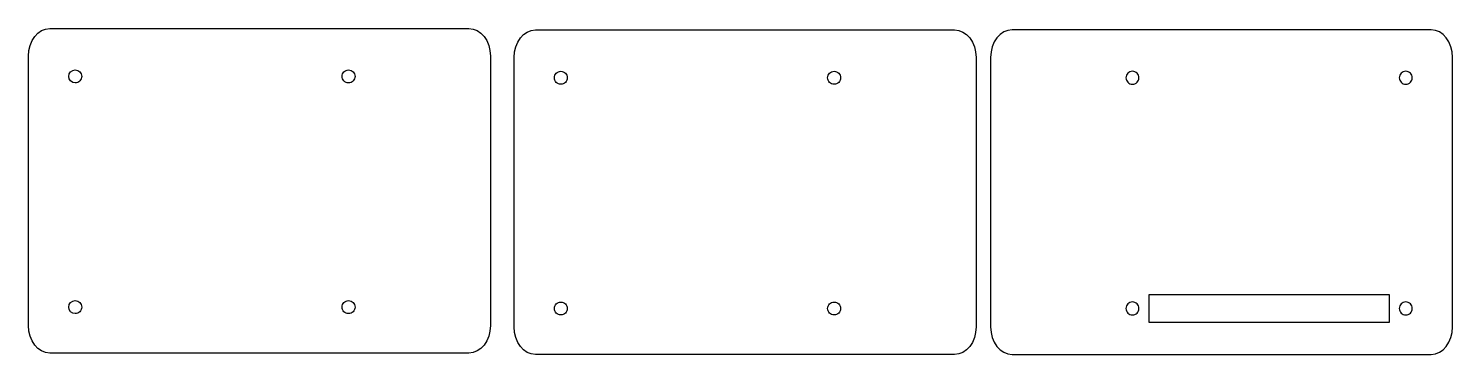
# Model space of a CAD drawing. Extents: x -109 to 193, y -6 to 63.
import ezdxf

# ---------------------------------------------------------------- set-up
doc = ezdxf.new("R2010")
doc.units = 0
doc.layers.add('Layer_1', color=7, linetype='CONTINUOUS')

msp = doc.modelspace()

# ---------------------------------------------------------------- linework, layer by layer
at = {"layer": 'Layer_1', "color": 7}
for points in [[(-104.92696, 62.97635), (-16.000307, 62.97635)], [(-1.866888, 62.68021), (87.059767, 62.68021)], [(188.18081, 62.69061), (99.254152, 62.69061)], [(-109.48004, -0.10344), (-109.48004, 57.10035)], [(-11.447227, 57.10035), (-11.447227, -0.10344)], [(-6.419968, -0.39959), (-6.419968, 56.80421)], [(91.612846, 56.80421), (91.612846, -0.39959)], [(94.701073, 56.81462), (94.701073, -0.38918)], [(192.73389, -0.38918), (192.73389, 56.81462)], [(-16.000307, -5.97944), (-104.92696, -5.97944)], [(87.059767, -6.27558), (-1.866888, -6.27558)], [(99.254152, -6.26517), (188.18081, -6.26517)]]:
    msp.add_lwpolyline(points, dxfattribs=at)
for points in [[(-104.92696, 62.97635)], [(-1.866888, 62.68021)], [(188.18081, 62.69061)], [(-98.185074, 52.79614)], [(-40.18507, 52.79614)], [(4.875001, 52.5)], [(62.875, 52.5)], [(123.43887, 52.51042)], [(181.43893, 52.51042)], [(128.35548, 6.48877), (179.30318, 6.48877), (179.30318, 0.51123), (128.35548, 0.51123)], [(-98.185074, 3.79614)], [(-40.18507, 3.79614)], [(4.875001, 3.5)], [(62.875, 3.5)], [(123.43887, 3.51041)], [(181.43893, 3.51041)]]:
    msp.add_lwpolyline(points, close=True, dxfattribs=at)
for points in [[(-109.48004, 57.10035), (-109.48004, 60.35565), (-107.44937, 62.97635), (-104.92696, 62.97635)], [(-16.000307, 62.97635), (-13.477901, 62.97635), (-11.447227, 60.35565), (-11.447227, 57.10035)], [(-6.419968, 56.80421), (-6.419968, 60.05951), (-4.389294, 62.68021), (-1.866888, 62.68021)], [(87.059767, 62.68021), (89.582173, 62.68021), (91.612846, 60.05951), (91.612846, 56.80421)], [(99.254152, 62.69061), (96.731746, 62.69061), (94.701073, 60.06992), (94.701073, 56.81462)], [(192.73389, 56.81462), (192.73389, 60.06992), (190.70321, 62.69061), (188.18081, 62.69061)], [(-100.93507, 52.79614), (-100.93507, 53.55553), (-100.319464, 54.171138), (-99.560074, 54.17114)], [(-99.560074, 51.42114), (-100.319464, 51.421142), (-100.93507, 52.03675), (-100.93507, 52.79614)], [(-99.560074, 54.17114), (-99.195401, 54.17114), (-98.845665, 54.026274), (-98.587802, 53.768412)], [(-98.587802, 51.823868), (-98.845665, 51.566006), (-99.195401, 51.42114), (-99.560074, 51.42114)], [(-98.587802, 53.768412), (-98.32994, 53.510549), (-98.185074, 53.160813), (-98.185074, 52.79614)], [(-98.185074, 52.79614), (-98.185074, 52.431467), (-98.32994, 52.081731), (-98.587802, 51.823868)], [(-42.93507, 52.79614), (-42.93507, 53.160813), (-42.790204, 53.510549), (-42.532342, 53.768412)], [(-42.532342, 51.823868), (-42.790204, 52.081731), (-42.93507, 52.431467), (-42.93507, 52.79614)], [(-42.532342, 53.768412), (-42.274479, 54.026274), (-41.924743, 54.17114), (-41.56007, 54.17114)], [(-41.56007, 51.42114), (-41.924743, 51.42114), (-42.274479, 51.566006), (-42.532342, 51.823868)], [(-41.56007, 54.17114), (-41.195397, 54.17114), (-40.845661, 54.026274), (-40.587798, 53.768412)], [(-40.587798, 51.823868), (-40.845661, 51.566006), (-41.195397, 51.42114), (-41.56007, 51.42114)], [(-40.587798, 53.768412), (-40.329936, 53.510549), (-40.18507, 53.160813), (-40.18507, 52.79614)], [(-40.18507, 52.79614), (-40.18507, 52.431467), (-40.329936, 52.081731), (-40.587798, 51.823868)], [(2.125001, 52.5), (2.125001, 52.864673), (2.269866, 53.214409), (2.527729, 53.472272)], [(2.527729, 51.527728), (2.269866, 51.785591), (2.125001, 52.135327), (2.125001, 52.5)], [(2.527729, 53.472272), (2.785591, 53.730134), (3.135328, 53.875), (3.500001, 53.875)], [(3.500001, 51.125), (3.135328, 51.125), (2.785591, 51.269866), (2.527729, 51.527728)], [(3.500001, 53.875), (3.864673, 53.875), (4.21441, 53.730134), (4.472272, 53.472272)], [(4.472272, 51.527728), (4.21441, 51.269866), (3.864673, 51.125), (3.500001, 51.125)], [(4.472272, 53.472272), (4.730135, 53.214409), (4.875001, 52.864673), (4.875001, 52.5)], [(4.875001, 52.5), (4.875001, 52.135327), (4.730135, 51.785591), (4.472272, 51.527728)], [(60.125, 52.5), (60.125, 52.864673), (60.269866, 53.214409), (60.527728, 53.472272)], [(60.527728, 51.527728), (60.269866, 51.785591), (60.125, 52.135327), (60.125, 52.5)], [(60.527728, 53.472272), (60.785591, 53.730134), (61.135327, 53.875), (61.5, 53.875)], [(61.5, 51.125), (61.135327, 51.125), (60.785591, 51.269866), (60.527728, 51.527728)], [(61.5, 53.875), (61.864673, 53.875), (62.214409, 53.730134), (62.472272, 53.472272)], [(62.472272, 51.527728), (62.214409, 51.269866), (61.864673, 51.125), (61.5, 51.125)], [(62.472272, 53.472272), (62.730134, 53.214409), (62.875, 52.864673), (62.875, 52.5)], [(62.875, 52.5), (62.875, 52.135327), (62.730134, 51.785591), (62.472272, 51.527728)], [(123.841598, 53.482692), (123.583736, 53.224829), (123.43887, 52.875093), (123.43887, 52.51042)], [(123.43887, 52.51042), (123.43887, 52.145747), (123.583736, 51.796011), (123.841598, 51.538148)], [(124.81387, 53.88542), (124.449197, 53.88542), (124.099461, 53.740554), (123.841598, 53.482692)], [(123.841598, 51.538148), (124.099461, 51.280286), (124.449197, 51.13542), (124.81387, 51.13542)], [(125.786142, 53.482692), (125.528279, 53.740554), (125.178543, 53.88542), (124.81387, 53.88542)], [(124.81387, 51.13542), (125.178543, 51.13542), (125.528279, 51.280286), (125.786142, 51.538148)], [(126.18887, 52.51042), (126.18887, 52.875093), (126.044004, 53.224829), (125.786142, 53.482692)], [(125.786142, 51.538148), (126.044004, 51.796011), (126.18887, 52.145747), (126.18887, 52.51042)], [(181.841658, 53.482692), (181.583796, 53.224829), (181.43893, 52.875093), (181.43893, 52.51042)], [(181.43893, 52.51042), (181.43893, 52.145747), (181.583796, 51.796011), (181.841658, 51.538148)], [(182.81393, 53.88542), (182.449257, 53.88542), (182.099521, 53.740554), (181.841658, 53.482692)], [(181.841658, 51.538148), (182.099521, 51.280286), (182.449257, 51.13542), (182.81393, 51.13542)], [(183.786202, 53.482692), (183.528339, 53.740554), (183.178603, 53.88542), (182.81393, 53.88542)], [(182.81393, 51.13542), (183.178603, 51.13542), (183.528339, 51.280286), (183.786202, 51.538148)], [(184.18893, 52.51042), (184.18893, 52.875093), (184.044064, 53.224829), (183.786202, 53.482692)], [(183.786202, 51.538148), (184.044064, 51.796011), (184.18893, 52.145747), (184.18893, 52.51042)], [(-100.93507, 3.79614), (-100.93507, 4.55553), (-100.319464, 5.171138), (-99.560074, 5.17114)], [(-99.560074, 2.42114), (-100.319464, 2.421142), (-100.93507, 3.03675), (-100.93507, 3.79614)], [(-99.560074, 5.17114), (-99.195401, 5.17114), (-98.845665, 5.026274), (-98.587802, 4.768412)], [(-98.587802, 4.768412), (-98.32994, 4.510549), (-98.185074, 4.160813), (-98.185074, 3.79614)], [(-98.185074, 3.79614), (-98.185074, 3.431467), (-98.32994, 3.081731), (-98.587802, 2.823868)], [(-42.93507, 3.79614), (-42.93507, 4.160813), (-42.790204, 4.510549), (-42.532342, 4.768412)], [(-42.532342, 2.823868), (-42.790204, 3.081731), (-42.93507, 3.431467), (-42.93507, 3.79614)], [(-42.532342, 4.768412), (-42.274479, 5.026274), (-41.924743, 5.17114), (-41.56007, 5.17114)], [(-41.56007, 5.17114), (-41.195397, 5.17114), (-40.845661, 5.026274), (-40.587798, 4.768412)], [(-40.587798, 4.768412), (-40.329936, 4.510549), (-40.18507, 4.160813), (-40.18507, 3.79614)], [(-40.18507, 3.79614), (-40.18507, 3.431467), (-40.329936, 3.081731), (-40.587798, 2.823868)], [(2.125001, 3.5), (2.125001, 3.864673), (2.269866, 4.214409), (2.527729, 4.472272)], [(2.527729, 2.527728), (2.269866, 2.785591), (2.125001, 3.135327), (2.125001, 3.5)], [(2.527729, 4.472272), (2.785591, 4.730134), (3.135328, 4.875), (3.500001, 4.875)], [(3.500001, 4.875), (3.864673, 4.875), (4.21441, 4.730134), (4.472272, 4.472272)], [(4.472272, 4.472272), (4.730135, 4.214409), (4.875001, 3.864673), (4.875001, 3.5)], [(4.875001, 3.5), (4.875001, 3.135327), (4.730135, 2.785591), (4.472272, 2.527728)], [(60.125, 3.5), (60.125, 3.864673), (60.269866, 4.214409), (60.527728, 4.472272)], [(60.527728, 2.527728), (60.269866, 2.785591), (60.125, 3.135327), (60.125, 3.5)], [(60.527728, 4.472272), (60.785591, 4.730134), (61.135327, 4.875), (61.5, 4.875)], [(61.5, 4.875), (61.864673, 4.875), (62.214409, 4.730134), (62.472272, 4.472272)], [(62.472272, 4.472272), (62.730134, 4.214409), (62.875, 3.864673), (62.875, 3.5)], [(62.875, 3.5), (62.875, 3.135327), (62.730134, 2.785591), (62.472272, 2.527728)], [(123.841598, 4.482682), (123.583736, 4.224819), (123.43887, 3.875083), (123.43887, 3.51041)], [(123.43887, 3.51041), (123.43887, 3.145737), (123.583736, 2.796001), (123.841598, 2.538138)], [(124.81387, 4.88541), (124.449197, 4.88541), (124.099461, 4.740544), (123.841598, 4.482682)], [(125.786142, 4.482682), (125.528279, 4.740544), (125.178543, 4.88541), (124.81387, 4.88541)], [(126.18887, 3.51041), (126.18887, 3.875083), (126.044004, 4.224819), (125.786142, 4.482682)], [(125.786142, 2.538138), (126.044004, 2.796001), (126.18887, 3.145737), (126.18887, 3.51041)], [(181.841658, 4.482682), (181.583796, 4.224819), (181.43893, 3.875083), (181.43893, 3.51041)], [(181.43893, 3.51041), (181.43893, 3.145737), (181.583796, 2.796001), (181.841658, 2.538138)], [(182.81393, 4.88541), (182.449257, 4.88541), (182.099521, 4.740544), (181.841658, 4.482682)], [(183.786202, 4.482682), (183.528339, 4.740544), (183.178603, 4.88541), (182.81393, 4.88541)], [(184.18893, 3.51041), (184.18893, 3.875083), (184.044064, 4.224819), (183.786202, 4.482682)], [(183.786202, 2.538138), (184.044064, 2.796001), (184.18893, 3.145737), (184.18893, 3.51041)], [(-98.587802, 2.823868), (-98.845665, 2.566006), (-99.195401, 2.42114), (-99.560074, 2.42114)], [(-41.56007, 2.42114), (-41.924743, 2.42114), (-42.274479, 2.566006), (-42.532342, 2.823868)], [(-40.587798, 2.823868), (-40.845661, 2.566006), (-41.195397, 2.42114), (-41.56007, 2.42114)], [(3.500001, 2.125), (3.135328, 2.125), (2.785591, 2.269866), (2.527729, 2.527728)], [(4.472272, 2.527728), (4.21441, 2.269866), (3.864673, 2.125), (3.500001, 2.125)], [(61.5, 2.125), (61.135327, 2.125), (60.785591, 2.269866), (60.527728, 2.527728)], [(62.472272, 2.527728), (62.214409, 2.269866), (61.864673, 2.125), (61.5, 2.125)], [(123.841598, 2.538138), (124.099461, 2.280276), (124.449197, 2.13541), (124.81387, 2.13541)], [(124.81387, 2.13541), (125.178543, 2.13541), (125.528279, 2.280276), (125.786142, 2.538138)], [(181.841658, 2.538138), (182.099521, 2.280276), (182.449257, 2.13541), (182.81393, 2.13541)], [(182.81393, 2.13541), (183.178603, 2.13541), (183.528339, 2.280276), (183.786202, 2.538138)], [(-104.92696, -5.97944), (-107.44937, -5.97944), (-109.48004, -3.35874), (-109.48004, -0.10344)], [(-11.447227, -0.10344), (-11.447227, -3.35874), (-13.477901, -5.97944), (-16.000307, -5.97944)], [(-1.866888, -6.27558), (-4.389294, -6.27558), (-6.419968, -3.65489), (-6.419968, -0.39959)], [(91.612846, -0.39959), (91.612846, -3.65489), (89.582173, -6.27558), (87.059767, -6.27558)], [(94.701073, -0.38918), (94.701073, -3.64448), (96.731746, -6.26517), (99.254152, -6.26517)], [(188.18081, -6.26517), (190.70321, -6.26517), (192.73389, -3.64448), (192.73389, -0.38918)]]:
    msp.add_open_spline(points, degree=3, dxfattribs=at)

doc.saveas('drawing.dxf')
